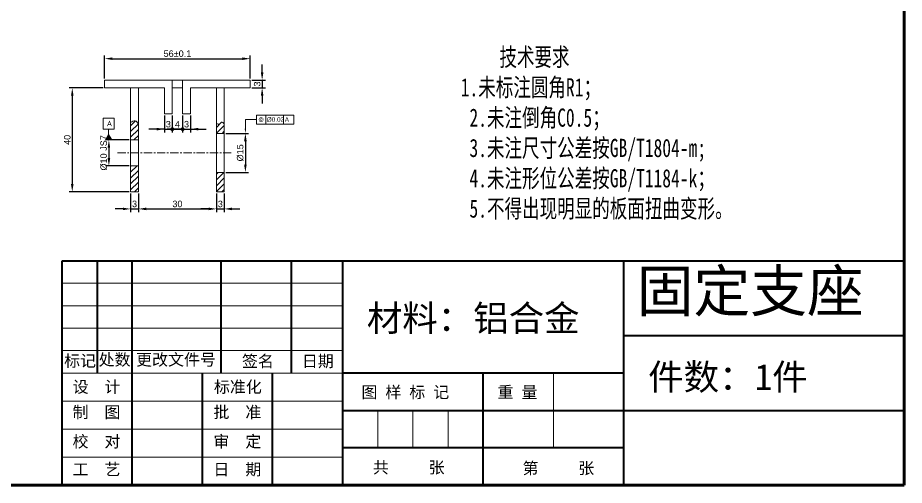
# Model space of a CAD drawing. Header units: millimetres. Extents: x 8228 to 14419, y 2533 to 3289.
# Drawn here: x 11473.6 to 11814.7, y 2700.9 to 2880.9 of the extents above; entities that cross this region are included whole.
import ezdxf

# ---------------------------------------------------------------- set-up
doc = ezdxf.new("R2010")
doc.units = ezdxf.units.MM
doc.linetypes.add('CENTER', pattern=[50.8, 31.75, -6.35, 6.35, -6.35])
for name, color, linetype, lineweight in [('AM_5', 3, 'Continuous', 25), ('AM_8', 1, 'Continuous', 25), ('中心线', 1, 'CENTER', 5), ('尺寸', 3, 'Continuous', 15), ('标注', 3, 'Continuous', 5), ('粗实线', 7, 'Continuous', 40), ('线框', 7, 'Continuous', 60), ('细实线', 5, 'Continuous', 5)]:
    doc.layers.add(name, color=color, linetype=linetype, lineweight=lineweight)
doc.styles.add('ACISOGDT', font='amgdt.shx')
doc.styles.get("Standard").update_dxf_attribs({"font": 'arial.ttf'})
doc.styles.add('USER2', font='SIMPLEX.SHX')
doc.styles.add('样式 2', font='arial.ttf', dxfattribs={"height": 2})
doc.styles.add('汉字', font='STFANGSO.TTF', dxfattribs={"width": 0.707, "height": 3.5})
doc.dimstyles.new('样式0-2$0', dxfattribs={"dimtxt": 2.5, "dimasz": 3, "dimexe": 1.25, "dimexo": 0.625, "dimtad": 1, "dimdsep": 46, "dimtxsty": 'Standard', "dimcen": 2.5, "dimazin": 0, "dimtfac": 1, "dimtmove": 0, "dimatfit": 3, "dimfxl": 1, "dimarcsym": 0})

# ---------------------------------------------------------------- blocks, each defined once
blk = doc.blocks.new('*D83')
at = {"layer": 'Defpoints', "color": 0, "ltscale": 0.1, "transparency": 16777216}
for p in [(11563.03, 2856.86), (11563.03, 2853.86), (11567.62, 2853.86)]:
    blk.add_point(p, dxfattribs=at)
at = {"layer": '标注', "color": 0, "lineweight": -2, "ltscale": 0.1, "transparency": 16777216}
for p, q in [((11567.62, 2859.86), (11567.62, 2862.86)), ((11563.65, 2856.86), (11568.87, 2856.86)), ((11567.62, 2856.86), (11567.62, 2853.86)), ((11563.65, 2853.86), (11568.87, 2853.86)), ((11567.62, 2850.86), (11567.62, 2847.86))]:
    blk.add_line(p, q, dxfattribs=at)
at = {"layer": '标注', "color": 0, "ltscale": 0.1, "transparency": 16777216}
for points in [[(11567.12, 2859.86), (11568.12, 2859.86), (11567.62, 2856.86)], [(11567.12, 2850.86), (11568.12, 2850.86), (11567.62, 2853.86)]]:
    blk.add_solid(points, dxfattribs=at)
at = {"layer": '标注', "color": 0, "ltscale": 0.1, "transparency": 16777216, "insert": (11565.72, 2855.36), "char_height": 2.5, "attachment_point": 5, "rotation": 90}
blk.add_mtext('3', dxfattribs=at)
blk = doc.blocks.new('*D84')
at = {"layer": 'Defpoints', "color": 0, "ltscale": 0.1, "transparency": 16777216}
for p in [(11520.03, 2813.86), (11550.03, 2813.86), (11550.03, 2807.28)]:
    blk.add_point(p, dxfattribs=at)
at = {"layer": '标注', "color": 0, "lineweight": -2, "ltscale": 0.1, "transparency": 16777216}
for p, q in [((11520.03, 2813.23), (11520.03, 2806.03)), ((11550.03, 2813.23), (11550.03, 2806.03)), ((11523.03, 2807.28), (11547.03, 2807.28))]:
    blk.add_line(p, q, dxfattribs=at)
at = {"layer": '标注', "color": 0, "ltscale": 0.1, "transparency": 16777216}
for points in [[(11523.03, 2807.78), (11523.03, 2806.78), (11520.03, 2807.28)], [(11547.03, 2807.78), (11547.03, 2806.78), (11550.03, 2807.28)]]:
    blk.add_solid(points, dxfattribs=at)
at = {"layer": '标注', "color": 0, "ltscale": 0.1, "transparency": 16777216, "insert": (11535.03, 2809.18), "char_height": 2.5, "attachment_point": 5}
blk.add_mtext('30', dxfattribs=at)
blk = doc.blocks.new('*D93')
at = {"layer": 'Defpoints', "color": 0, "ltscale": 0.1, "transparency": 16777216}
for p in [(11550.03, 2813.86), (11553.03, 2813.86), (11553.03, 2807.28)]:
    blk.add_point(p, dxfattribs=at)
at = {"layer": '标注', "color": 0, "lineweight": -2, "ltscale": 0.1, "transparency": 16777216}
for p, q in [((11550.03, 2813.23), (11550.03, 2806.03)), ((11553.03, 2813.23), (11553.03, 2806.03)), ((11547.03, 2807.28), (11544.03, 2807.28)), ((11550.03, 2807.28), (11553.03, 2807.28)), ((11556.03, 2807.28), (11559.03, 2807.28))]:
    blk.add_line(p, q, dxfattribs=at)
at = {"layer": '标注', "color": 0, "ltscale": 0.1, "transparency": 16777216}
for points in [[(11547.03, 2807.78), (11547.03, 2806.78), (11550.03, 2807.28)], [(11556.03, 2807.78), (11556.03, 2806.78), (11553.03, 2807.28)]]:
    blk.add_solid(points, dxfattribs=at)
at = {"layer": '标注', "color": 0, "ltscale": 0.1, "transparency": 16777216, "insert": (11551.53, 2809.18), "char_height": 2.5, "attachment_point": 5}
blk.add_mtext('3', dxfattribs=at)
blk = doc.blocks.new('*D122')
at = {"layer": 'Defpoints', "color": 0, "transparency": 16777216}
for p in [(11517.03, 2813.86), (11520.03, 2813.86), (11520.03, 2807.28)]:
    blk.add_point(p, dxfattribs=at)
at = {"layer": '标注', "color": 0, "lineweight": -2, "transparency": 16777216}
for p, q in [((11517.03, 2813.23), (11517.03, 2806.03)), ((11520.03, 2813.23), (11520.03, 2806.03)), ((11514.03, 2807.28), (11511.03, 2807.28)), ((11517.03, 2807.28), (11520.03, 2807.28)), ((11523.03, 2807.28), (11526.03, 2807.28))]:
    blk.add_line(p, q, dxfattribs=at)
at = {"layer": '标注', "color": 0, "transparency": 16777216}
for points in [[(11514.03, 2807.78), (11514.03, 2806.78), (11517.03, 2807.28)], [(11523.03, 2807.78), (11523.03, 2806.78), (11520.03, 2807.28)]]:
    blk.add_solid(points, dxfattribs=at)
at = {"layer": '标注', "color": 0, "transparency": 16777216, "insert": (11518.53, 2809.18), "char_height": 2.5, "attachment_point": 5}
blk.add_mtext('3', dxfattribs=at)
blk = doc.blocks.new('GENDOT')
blk.add_line((0, 0), (-1, 0))
blk.add_lwpolyline([(-0.125, 0, 0.25, 0.25, 1), (0.125, 0, 0.25, 0.25, 1)], format="xyseb", close=True)
blk = doc.blocks.new('*D123')
at = {"layer": 'Defpoints', "color": 0, "transparency": 16777216}
for p in [(11533.03, 2843.86), (11537.03, 2843.86), (11537.03, 2837.99)]:
    blk.add_point(p, dxfattribs=at)
at = {"layer": '标注', "color": 0, "lineweight": -2, "transparency": 16777216}
for p, q in [((11533.03, 2843.23), (11533.03, 2836.74)), ((11537.03, 2843.23), (11537.03, 2836.74)), ((11530.03, 2837.99), (11527.03, 2837.99)), ((11533.03, 2837.99), (11537.03, 2837.99)), ((11540.03, 2837.99), (11543.03, 2837.99))]:
    blk.add_line(p, q, dxfattribs=at)
at = {"layer": '标注', "color": 0, "lineweight": -2, "transparency": 16777216, "xscale": 3, "yscale": 3, "zscale": 3}
blk.add_blockref('GENDOT', (11533.03, 2837.99), dxfattribs=at)
at = {"layer": '标注', "color": 0, "lineweight": -2, "transparency": 16777216, "xscale": 3, "yscale": 3, "zscale": 3, "rotation": 180}
blk.add_blockref('GENDOT', (11537.03, 2837.99), dxfattribs=at)
at = {"layer": '标注', "color": 0, "transparency": 16777216, "insert": (11535.03, 2839.86), "char_height": 2.5, "attachment_point": 5}
blk.add_mtext('4', dxfattribs=at)
blk = doc.blocks.new('*D132')
at = {"layer": 'Defpoints', "color": 0, "transparency": 16777216}
for p in [(11517.03, 2833.86), (11508.66, 2823.86), (11517.03, 2823.86)]:
    blk.add_point(p, dxfattribs=at)
at = {"layer": '标注', "color": 0, "lineweight": -2, "transparency": 16777216}
for p, q in [((11516.4, 2833.86), (11507.41, 2833.86)), ((11508.66, 2830.86), (11508.66, 2826.86)), ((11516.4, 2823.86), (11507.41, 2823.86))]:
    blk.add_line(p, q, dxfattribs=at)
at = {"layer": '标注', "color": 0, "transparency": 16777216}
for points in [[(11508.16, 2830.86), (11509.16, 2830.86), (11508.66, 2833.86)], [(11508.16, 2826.86), (11509.16, 2826.86), (11508.66, 2823.86)]]:
    blk.add_solid(points, dxfattribs=at)
at = {"layer": '标注', "color": 0, "transparency": 16777216, "insert": (11506.69, 2828.86), "char_height": 2.5, "attachment_point": 5, "rotation": 90}
blk.add_mtext('%%C10{}{\\C2; JS7}', dxfattribs=at)
blk = doc.blocks.new('*D133')
at = {"layer": 'Defpoints', "color": 0, "transparency": 16777216}
for p in [(11553.03, 2836.36), (11553.03, 2821.36), (11561.17, 2821.36)]:
    blk.add_point(p, dxfattribs=at)
at = {"layer": '标注', "color": 0, "lineweight": -2, "transparency": 16777216}
for p, q in [((11553.65, 2836.36), (11562.42, 2836.36)), ((11561.17, 2833.36), (11561.17, 2824.36)), ((11553.65, 2821.36), (11562.42, 2821.36))]:
    blk.add_line(p, q, dxfattribs=at)
at = {"layer": '标注', "color": 0, "transparency": 16777216}
for points in [[(11560.67, 2833.36), (11561.67, 2833.36), (11561.17, 2836.36)], [(11560.67, 2824.36), (11561.67, 2824.36), (11561.17, 2821.36)]]:
    blk.add_solid(points, dxfattribs=at)
at = {"layer": '标注', "color": 0, "transparency": 16777216, "insert": (11559.19, 2828.86), "char_height": 2.5, "attachment_point": 5, "rotation": 90}
blk.add_mtext('%%C15', dxfattribs=at)
blk = doc.blocks.new('*D150')
at = {"layer": 'Defpoints', "color": 0, "transparency": 16777216}
for p in [(11507.03, 2853.86), (11494.57, 2813.86), (11517.03, 2813.86)]:
    blk.add_point(p, dxfattribs=at)
at = {"layer": '标注', "color": 0, "lineweight": -2, "transparency": 16777216}
for p, q in [((11506.4, 2853.86), (11493.32, 2853.86)), ((11494.57, 2850.86), (11494.57, 2816.86)), ((11516.4, 2813.86), (11493.32, 2813.86))]:
    blk.add_line(p, q, dxfattribs=at)
at = {"layer": '标注', "color": 0, "transparency": 16777216}
for points in [[(11494.07, 2850.86), (11495.07, 2850.86), (11494.57, 2853.86)], [(11494.07, 2816.86), (11495.07, 2816.86), (11494.57, 2813.86)]]:
    blk.add_solid(points, dxfattribs=at)
at = {"layer": '标注', "color": 0, "transparency": 16777216, "insert": (11492.67, 2833.86), "char_height": 2.5, "attachment_point": 5, "rotation": 90}
blk.add_mtext('40', dxfattribs=at)
blk = doc.blocks.new('*D151')
at = {"layer": 'AM_5', "color": 0, "lineweight": -2, "transparency": 16777216}
for p, q in [((11530.03, 2843.23), (11530.03, 2836.74)), ((11533.03, 2843.23), (11533.03, 2836.74)), ((11527.03, 2837.99), (11524.03, 2837.99)), ((11530.03, 2837.99), (11533.03, 2837.99)), ((11536.03, 2837.99), (11539.03, 2837.99))]:
    blk.add_line(p, q, dxfattribs=at)
at = {"layer": 'AM_5', "color": 0, "transparency": 16777216}
blk.add_solid([(11527.03, 2838.49), (11527.03, 2837.49), (11530.03, 2837.99)], dxfattribs=at)
at = {"layer": 'Defpoints', "color": 0, "transparency": 16777216}
for p in [(11530.03, 2843.86), (11533.03, 2843.86), (11533.03, 2837.99)]:
    blk.add_point(p, dxfattribs=at)
at = {"layer": 'AM_5', "color": 0, "lineweight": -2, "transparency": 16777216, "xscale": 3, "yscale": 3, "zscale": 3, "rotation": 180}
blk.add_blockref('GENDOT', (11533.03, 2837.99), dxfattribs=at)
at = {"layer": 'AM_5', "color": 0, "transparency": 16777216, "insert": (11531.53, 2839.89), "char_height": 2.5, "attachment_point": 5}
blk.add_mtext('3', dxfattribs=at)
blk = doc.blocks.new('*D152')
at = {"layer": 'AM_5', "color": 0, "lineweight": -2, "transparency": 16777216}
for p, q in [((11537.03, 2843.23), (11537.03, 2836.74)), ((11540.03, 2843.23), (11540.03, 2836.74)), ((11534.03, 2837.99), (11531.03, 2837.99)), ((11537.03, 2837.99), (11540.03, 2837.99)), ((11543.03, 2837.99), (11546.03, 2837.99))]:
    blk.add_line(p, q, dxfattribs=at)
at = {"layer": 'AM_5', "color": 0, "transparency": 16777216}
blk.add_solid([(11543.03, 2838.49), (11543.03, 2837.49), (11540.03, 2837.99)], dxfattribs=at)
at = {"layer": 'Defpoints', "color": 0, "transparency": 16777216}
for p in [(11537.03, 2843.86), (11540.03, 2843.86), (11540.03, 2837.99)]:
    blk.add_point(p, dxfattribs=at)
at = {"layer": 'AM_5', "color": 0, "lineweight": -2, "transparency": 16777216, "xscale": 3, "yscale": 3, "zscale": 3}
blk.add_blockref('GENDOT', (11537.03, 2837.99), dxfattribs=at)
at = {"layer": 'AM_5', "color": 0, "transparency": 16777216, "insert": (11538.53, 2839.89), "char_height": 2.5, "attachment_point": 5}
blk.add_mtext('3', dxfattribs=at)
blk = doc.blocks.new('*D153')
at = {"layer": 'Defpoints', "color": 0, "transparency": 16777216}
for p in [(11563.03, 2865.12), (11507.03, 2856.86), (11563.03, 2856.86)]:
    blk.add_point(p, dxfattribs=at)
at = {"layer": '标注', "color": 0, "lineweight": -2, "transparency": 16777216}
for p, q in [((11507.03, 2857.48), (11507.03, 2866.37)), ((11510.03, 2865.12), (11560.03, 2865.12)), ((11563.03, 2857.48), (11563.03, 2866.37))]:
    blk.add_line(p, q, dxfattribs=at)
at = {"layer": '标注', "color": 0, "transparency": 16777216}
for points in [[(11510.03, 2865.62), (11510.03, 2864.62), (11507.03, 2865.12)], [(11560.03, 2865.62), (11560.03, 2864.62), (11563.03, 2865.12)]]:
    blk.add_solid(points, dxfattribs=at)
at = {"layer": '标注', "color": 0, "transparency": 16777216, "insert": (11535.03, 2867.03), "char_height": 2.5, "attachment_point": 5}
blk.add_mtext('56%%P0.1', dxfattribs=at)

msp = doc.modelspace()

# ---------------------------------------------------------------- hatches: boundary and pattern name
at = {"layer": 'AM_8', "ltscale": 0.001}
msp.add_hatch(color=3, dxfattribs=at).paths.add_polyline_path([(11508.55805321, 2835.96674918), (11507.34561758, 2833.86674918), (11509.77048884, 2833.86674918)])
at = {"layer": '细实线'}
h = msp.add_hatch(dxfattribs=at)
h.set_pattern_fill('ANSI31', color=256, scale=0.5)
h.set_pattern_definition([(45, (700.4207, -52.1978), (-1.12253202, 1.12253202), [])])
edge = h.paths.add_edge_path()
edge.add_line((11517.02611982, 2833.85802734), (11520.02611982, 2833.85802734))
edge.add_line((11520.02611982, 2833.85802734), (11520.02611982, 2840.07379894))
edge.add_spline(control_points=[(11520.02611982, 2840.07379894), (11519.62468077, 2840.58241114), (11518.79159584, 2841.63790673), (11517.62866737, 2840.93477518), (11517.02611982, 2840.57046198)], knot_values=[0, 0, 0, 0, 1.6998511387, 3.5276098477, 3.5276098477, 3.5276098477, 3.5276098477], degree=3, periodic=0)
edge.add_line((11517.02611982, 2840.57046198), (11517.02611982, 2833.85802734))
edge = h.paths.add_edge_path()
edge.add_line((11553.02611982, 2836.35802734), (11553.02611982, 2840.0667883))
edge.add_spline(control_points=[(11553.02611982, 2840.0667883), (11552.68089617, 2840.3922348), (11551.92230011, 2841.10737245), (11550.96425264, 2839.37732621), (11550.30494231, 2840.11777292), (11550.02611982, 2840.430908)], knot_values=[0, 0, 0, 0, 1.1698404754, 2.5706129458, 3.5971026946, 3.5971026946, 3.5971026946, 3.5971026946], degree=3, periodic=0)
edge.add_line((11550.02611982, 2840.430908), (11550.02611982, 2836.35802734))
edge.add_line((11550.02611982, 2836.35802734), (11553.02611982, 2836.35802734))
h.paths.add_polyline_path([(11550.02611982, 2813.85802734), (11553.02611982, 2813.85802734), (11553.02611982, 2818.85802734), (11553.02611982, 2821.35802734), (11550.02611982, 2821.35802734), (11550.02611982, 2818.85802734)])
h.paths.add_polyline_path([(11520.02611982, 2823.85802734), (11517.02611982, 2823.85802734), (11517.02611982, 2818.85802734), (11517.02611982, 2813.85802734), (11520.02611982, 2813.85802734), (11520.02611982, 2818.85802734)])

# ---------------------------------------------------------------- linework, layer by layer
at = {"linetype": 'Continuous', "lineweight": 15}
for p, q in [((11507.02611982, 2853.85802734), (11507.02611982, 2856.85802734)), ((11507.02611982, 2856.85802734), (11508.02611982, 2856.85802734)), ((11533.02611982, 2856.85802734), (11508.02611982, 2856.85802734)), ((11533.02611982, 2843.85802734), (11533.02611982, 2856.85802734)), ((11537.02611982, 2856.85802734), (11533.02611982, 2856.85802734)), ((11537.02611982, 2843.85802734), (11537.02611982, 2856.85802734)), ((11562.02611982, 2856.85802734), (11537.02611982, 2856.85802734)), ((11562.02611982, 2856.85802734), (11563.02611982, 2856.85802734)), ((11563.02611982, 2856.85802734), (11563.02611982, 2853.85802734)), ((11508.02611982, 2853.85802734), (11507.02611982, 2853.85802734)), ((11530.02611982, 2853.85802734), (11508.02611982, 2853.85802734)), ((11530.02611982, 2843.85802734), (11530.02611982, 2853.85802734)), ((11537.02611982, 2853.85802734), (11533.02611982, 2853.85802734)), ((11540.02611982, 2843.85802734), (11540.02611982, 2853.85802734)), ((11562.02611982, 2853.85802734), (11540.02611982, 2853.85802734)), ((11563.02611982, 2853.85802734), (11562.02611982, 2853.85802734)), ((11533.02611982, 2843.85802734), (11530.02611982, 2843.85802734)), ((11540.02611982, 2843.85802734), (11537.02611982, 2843.85802734)), ((11520.02611982, 2813.85802734), (11517.02611982, 2813.85802734)), ((11553.02611982, 2813.85802734), (11550.02611982, 2813.85802734))]:
    msp.add_line(p, q, dxfattribs=at)
at = {"linetype": 'Continuous', "lineweight": 15, "ltscale": 0.1}
for p, q in [((11517.02611982, 2818.85802734), (11517.02611982, 2853.85802734)), ((11520.02611982, 2818.85802734), (11520.02611982, 2853.85802734)), ((11550.02611982, 2818.85802734), (11550.02611982, 2853.85802734)), ((11553.02611982, 2818.85802734), (11553.02611982, 2853.85802734)), ((11553.02611982, 2836.35802734), (11550.02611982, 2836.35802734)), ((11520.02611982, 2833.85802734), (11517.02611982, 2833.85802734)), ((11520.02611982, 2823.85802734), (11517.02611982, 2823.85802734)), ((11553.02611982, 2821.35802734), (11550.02611982, 2821.35802734)), ((11517.02611982, 2813.85802734), (11517.02611982, 2818.85802734)), ((11520.02611982, 2818.85802734), (11520.02611982, 2813.85802734)), ((11550.02611982, 2813.85802734), (11550.02611982, 2818.85802734)), ((11553.02611982, 2818.85802734), (11553.02611982, 2813.85802734))]:
    msp.add_line(p, q, dxfattribs=at)
at = {"layer": '中心线', "ltscale": 0.1}
msp.add_line((11555.76041805, 2828.85802734), (11511.90345011, 2828.85802734), dxfattribs=at)
at = {"layer": '尺寸'}
for p, q in [((11563.73082583, 2841.68409558), (11561.18187973, 2841.68409558)), ((11565.48082583, 2841.68409558), (11563.73082583, 2841.68409558))]:
    msp.add_line(p, q, dxfattribs=at)
at = {"layer": '尺寸', "color": 2}
for p, q in [((11565.48082583, 2843.43409558), (11579.76092918, 2843.43409558)), ((11565.48082583, 2843.43409558), (11565.48082583, 2839.93409558)), ((11568.98082583, 2843.43409558), (11568.98082583, 2839.93409558)), ((11575.85011301, 2843.43409558), (11575.85011301, 2839.93409558)), ((11579.76092918, 2843.43409558), (11579.76092918, 2839.93409558)), ((11565.48082583, 2839.93409558), (11579.76092918, 2839.93409558))]:
    msp.add_line(p, q, dxfattribs=at)
msp.add_lwpolyline([(11510.65805321, 2838.03134468), (11510.65805321, 2842.23134468), (11506.45805321, 2842.23134468), (11506.45805321, 2838.03134468), (11510.65805321, 2838.03134468)], dxfattribs=at)
at = {"layer": '尺寸'}
for points in [[(11508.55805321, 2838.03134468), (11508.55805321, 2836.06409945)], [(11508.55805321, 2836.06409945), (11508.55805321, 2835.96674918)]]:
    msp.add_lwpolyline(points, dxfattribs=at)
msp.add_lwpolyline([(11508.55805321, 2835.96674918), (11507.34561758, 2833.86674918), (11509.77048884, 2833.86674918)], close=True, dxfattribs=at)
msp.add_trace([(11560.89021306, 2838.21632496), (11561.47354639, 2838.21632496), (11561.18187973, 2836.46632496)], dxfattribs=at)
at = {"layer": '标注'}
msp.add_line((11561.18187973, 2838.21632496), (11561.18187973, 2841.68409558), dxfattribs=at)
at = {"layer": '粗实线', "ltscale": 0.1}
for p, q in [((11490.65432838, 2787.28443578), (11814.65432838, 2787.28443578)), ((11490.65432838, 2700.88443578), (11490.65432838, 2787.28443578)), ((11504.27881306, 2744.08443578), (11504.27881306, 2787.28443578)), ((11517.65432838, 2700.88443578), (11517.65432838, 2787.28443578)), ((11551.85432838, 2744.08443578), (11551.85432838, 2787.28443578)), ((11578.85432838, 2744.08443578), (11578.85432838, 2787.28443578)), ((11598.65432838, 2700.88443578), (11598.65432838, 2787.28443578)), ((11706.65432838, 2787.28443578), (11706.65432838, 2700.88443578)), ((11706.65432838, 2758.48443578), (11814.65432838, 2758.48443578)), ((11544.65432838, 2700.88443578), (11544.65432838, 2744.08443578)), ((11571.65432838, 2700.88443578), (11571.65432838, 2744.08443578)), ((11706.65432838, 2744.08443578), (11598.65432838, 2744.08443578)), ((11652.65432838, 2700.88443578), (11652.65432838, 2744.08443578)), ((11598.65432838, 2729.68443578), (11814.65432838, 2729.68443578)), ((11706.65432838, 2715.28443578), (11598.65432838, 2715.28443578))]:
    msp.add_line(p, q, dxfattribs=at)
at = {"layer": '线框', "ltscale": 0.1}
for p, q in [((11814.65432838, 3078.88443578), (11814.65432838, 2700.88443578)), ((11814.65432838, 2700.88443578), (11280.05432838, 2700.88443578))]:
    msp.add_line(p, q, dxfattribs=at)
at = {"layer": '细实线'}
for p, q in [((11598.65432838, 2778.64443578), (11490.65432838, 2778.64443578)), ((11598.65432838, 2770.00443578), (11490.65432838, 2770.00443578)), ((11598.65432838, 2761.36443578), (11490.65432838, 2761.36443578)), ((11598.65432838, 2752.72443578), (11490.65432838, 2752.72443578)), ((11598.65432838, 2744.08443578), (11490.65432838, 2744.08443578)), ((11679.65432838, 2715.28443578), (11679.65432838, 2744.08443578)), ((11598.65432838, 2733.28443578), (11490.65432838, 2733.28443578)), ((11612.15432838, 2715.28443578), (11612.15432838, 2729.68443578)), ((11625.65432838, 2715.28443578), (11625.65432838, 2729.68443578)), ((11639.15432838, 2715.28443578), (11639.15432838, 2729.68443578)), ((11598.65432838, 2722.48443578), (11490.65432838, 2722.48443578)), ((11598.65432838, 2711.68443578), (11490.65432838, 2711.68443578))]:
    msp.add_line(p, q, dxfattribs=at)
for points in [[(11517.02611982, 2840.57046198), (11518.74521326, 2841.19128374), (11520.02611982, 2840.07379894)], [(11550.02611982, 2840.430908), (11550.86029153, 2839.83271175), (11552.00576236, 2840.6389748), (11553.02611982, 2840.0667883)]]:
    msp.add_spline(points, degree=3, dxfattribs=at)

# ---------------------------------------------------------------- texts
at = {"insert": (11627.17798711, 2869.27384864), "char_height": 7, "attachment_point": 1, "style": '汉字'}
msp.add_mtext_dynamic_manual_height_columns('\\pi31.71;技术要求\\P\\pi0;     1.未标注圆角R1；\\P      2.未注倒角C0.5；\\P      3.未注尺寸公差按GB/T1804-m;\\P      4.未注形位公差按GB/T1184-k；\\P{\\W0.707;      5.不得出现明显的板面扭曲变形。}', width=129.0643646646, gutter_width=12.5, heights=[0], dxfattribs=at)
at = {"layer": '中心线', "attachment_point": 1, "style": '样式 2'}
for s, insert, char_height in [('{\\fSimSun|b0|i0|c134|p2;\\C2;固定支座}', (11711.74172613, 2783.70020336), 16), ('{\\fSimSun|b0|i0|c134|p2;\\C2;材料：铝合金}', (11607.89603791, 2770.22605684), 10), ('{\\fSimSun|b0|i0|c134|p2;\\C2;件数：1件}', (11716.14346007, 2747.58659657), 10)]:
    msp.add_mtext_dynamic_manual_height_columns(s, width=150.0879237383, gutter_width=10, heights=[0], dxfattribs=dict(at, insert=insert, char_height=char_height))
at = {"layer": '尺寸', "color": 2}
for s, insert, char_height, attachment_point, style in [('\\Fisocp.shx,gbcbig.shx;\\W1.0000000000;\\T1.0000000000;\\o\\lA', (11507.82659597, 2841.19547666), 2.1, 1, 'USER2'), ('r', (11567.23082583, 2841.68409558), 1.75, 5, 'ACISOGDT')]:
    msp.add_mtext(s, dxfattribs=dict(at, insert=insert, char_height=char_height, attachment_point=attachment_point, style=style))
at = {"layer": '尺寸', "color": 2, "char_height": 1.75, "attachment_point": 4}
for s, insert in [('%%c0.02', (11569.41832583, 2841.68409558)), (' A', (11575.64842918, 2841.68409558))]:
    msp.add_mtext(s, dxfattribs=dict(at, insert=insert))
at = {"layer": '细实线', "char_height": 4.5, "attachment_point": 1}
for s, insert, width in [('{\\f宋体|b0|i0|c134|p2;标记}', (11491.44024368, 2751.07562403), 15.75), ('{\\f宋体|b0|i0|c134|p2;处数}', (11504.69902571, 2751.49316007), 15.75), ('{\\f宋体|b0|i0|c134|p2;更改文件号}', (11519.13209248, 2751.493159), 33.75), ('{\\f宋体|b0|i0|c134|p2;签名}', (11559.84923627, 2750.92451618), 15.75), ('{\\f宋体|b0|i0|c134|p2;日期}', (11582.9043237, 2750.92451618), 15.75), ('{\\f宋体|b0|i0|c134|p2;设  计}', (11494.6984016, 2741.02979553), 36), ('{\\f宋体|b0|i0|c134|p2;标准化}', (11549.06973471, 2741.02979553), 36), ('{\\f宋体|b0|i0|c134|p2;图 样 标 记}', (11605.83834544, 2739.00045684), 40.55418), ('\\f宋体|b0|i0|c134|p2;重 量', (11658.16638917, 2738.99551553), 22.5), ('{\\f宋体|b0|i0|c134|p2;制  图}', (11494.6984016, 2731.30818776), 36), ('{\\f宋体|b0|i0|c134|p2;批  准}', (11548.88961928, 2731.30818776), 36), ('{\\f宋体|b0|i0|c134|p2;校  对}', (11494.6984016, 2720.00894959), 36), ('{\\f宋体|b0|i0|c134|p2;审  定}', (11548.88961928, 2720.00894959), 36), ('{\\f宋体|b0|i0|c134|p2;工  艺}', (11494.6984016, 2709.27666784), 36), ('{\\f宋体|b0|i0|c134|p2;日  期}', (11548.88961928, 2709.27666784), 36), ('{\\f宋体|b0|i0|c134|p2; 共     张}', (11607.1708315, 2710.01019351), 36.38916), ('{\\f宋体|b0|i0|c134|p2; 第     张}', (11664.74488347, 2709.74281872), 45)]:
    msp.add_mtext(s, dxfattribs=dict(at, insert=insert, width=width))

# ---------------------------------------------------------------- dimensions: what is measured, and where the dimension line sits
at = {"layer": 'AM_5'}
for base, p1, p2, override, picture, middle in [((11533.02611982, 2837.98860869), (11530.02611982, 2843.85802734), (11533.02611982, 2843.85802734), {"dimblk2": 'GENDOT', "dimsah": 1, "dimtix": 1}, '*D151', (11531.52611982, 2839.89089382)), ((11540.02611982, 2837.98860869), (11537.02611982, 2843.85802734), (11540.02611982, 2843.85802734), {"dimblk1": 'GENDOT', "dimsah": 1, "dimtix": 1}, '*D152', (11538.52611982, 2839.89089382))]:
    dim = msp.add_linear_dim(base=base, p1=p1, p2=p2, dimstyle='样式0-2$0', override=override, dxfattribs=at)
    dim.commit()
    dim.dimension.update_dxf_attribs({"geometry": picture, "text_midpoint": middle})
at = {"layer": '标注'}
dim = msp.add_linear_dim(base=(11563.02611982, 2865.1246383), p1=(11507.02611982, 2856.85802734), p2=(11563.02611982, 2856.85802734), text='<>%%P0.1', dimstyle='样式0-2$0', override={"dimpost": ''}, dxfattribs=at)
dim.commit()
dim.dimension.update_dxf_attribs({"geometry": '*D153', "text_midpoint": (11535.02611982, 2867.02607077)})
at = {"layer": '标注', "ltscale": 0.1}
dim = msp.add_linear_dim(base=(11567.62261619, 2853.85802734), p1=(11563.02611982, 2856.85802734), p2=(11563.02611982, 2853.85802734), angle=90, dimstyle='样式0-2$0', dxfattribs=at)
dim.commit()
dim.dimension.update_dxf_attribs({"geometry": '*D83', "text_midpoint": (11565.72033106, 2855.35802734)})
at = {"layer": '标注'}
dim = msp.add_linear_dim(base=(11494.57053339, 2813.85802734), p1=(11507.02611982, 2853.85802734), p2=(11517.02611982, 2813.85802734), angle=90, dimstyle='样式0-2$0', dxfattribs=at)
dim.commit()
dim.dimension.update_dxf_attribs({"geometry": '*D150', "text_midpoint": (11492.66910093, 2833.85802734)})
dim = msp.add_linear_dim(base=(11537.02611982, 2837.98860869), p1=(11533.02611982, 2843.85802734), p2=(11537.02611982, 2843.85802734), dimstyle='样式0-2$0', override={"dimblk": 'GENDOT', "dimtix": 1}, dxfattribs=at)
dim.commit()
dim.dimension.update_dxf_attribs({"geometry": '*D123', "text_midpoint": (11535.02611982, 2839.86360869)})
dim = msp.add_linear_dim(base=(11508.65778758, 2823.85802734), p1=(11517.02611982, 2833.85802734), p2=(11517.02611982, 2823.85802734), angle=90, text='%%C<>{}{\\C2; JS7}', dimstyle='样式0-2$0', override={"dimtdec": 3}, dxfattribs=at)
dim.commit()
dim.dimension.update_dxf_attribs({"geometry": '*D132', "text_midpoint": (11508.65778758, 2828.85802734), "dimtype": 160})
dim = msp.add_linear_dim(base=(11561.16560015, 2821.35802734), p1=(11553.02611982, 2836.35802734), p2=(11553.02611982, 2821.35802734), angle=90, text='%%C<>', dimstyle='样式0-2$0', dxfattribs=at)
dim.commit()
dim.dimension.update_dxf_attribs({"geometry": '*D133', "text_midpoint": (11561.16560015, 2828.85802734), "dimtype": 160})
dim = msp.add_linear_dim(base=(11520.02611982, 2807.27649359), p1=(11517.02611982, 2813.85802734), p2=(11520.02611982, 2813.85802734), dimstyle='样式0-2$0', dxfattribs=at)
dim.commit()
dim.dimension.update_dxf_attribs({"geometry": '*D122', "text_midpoint": (11518.52611982, 2809.17877872)})
at = {"layer": '标注', "ltscale": 0.1}
for base, p1, p2, picture, middle in [((11550.02611982, 2807.27649359), (11520.02611982, 2813.85802734), (11550.02611982, 2813.85802734), '*D84', (11535.02611982, 2809.17877872)), ((11553.02611982, 2807.27649359), (11550.02611982, 2813.85802734), (11553.02611982, 2813.85802734), '*D93', (11551.52611982, 2809.17877872))]:
    dim = msp.add_linear_dim(base=base, p1=p1, p2=p2, dimstyle='样式0-2$0', dxfattribs=at)
    dim.commit()
    dim.dimension.update_dxf_attribs({"geometry": picture, "text_midpoint": middle})

doc.saveas('drawing.dxf')
